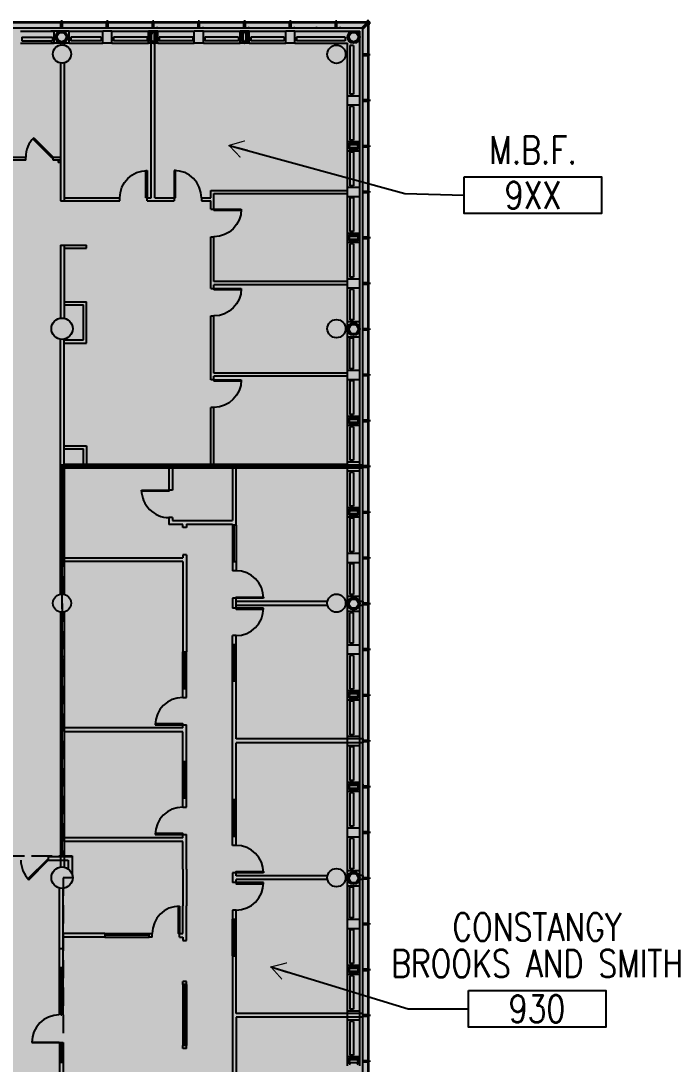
# Model space of a CAD drawing. Header units: inches. Extents: x 0 to 3025, y -21 to 2608.
# Drawn here: x 2162 to 3025, y 1240 to 2608 of the extents above; entities that cross this region are included whole.
import ezdxf
from ezdxf.enums import TextEntityAlignment as Align

# ---------------------------------------------------------------- set-up
doc = ezdxf.new("R2010")
doc.units = ezdxf.units.IN
doc.header["$LTSCALE"] = 96
doc.header["$MEASUREMENT"] = 0
doc.linetypes.add('HIDDEN', pattern=[0.375, 0.25, -0.125])
doc.layers.get('0').update_dxf_attribs({"linetype": 'CONTINUOUS'})
for name, color, linetype in [('1 BOMA GROSS', 3, 'HIDDEN'), ('3 SUITE TENANT area', 151, 'HIDDEN'), ('3 SUITE TENANT DARK', 4, 'HIDDEN'), ('3 SUITE TENANT DARK area', 150, 'HIDDEN'), ('4 COMMON', 2, 'HIDDEN'), ('4 COMMON area', 51, 'HIDDEN'), ('A-AREA-IDEN', 81, 'CONTINUOUS'), ('A-Area-Spce-Iden', 110, 'CONTINUOUS'), ('A-Area-Spce-Sqft', 81, 'CONTINUOUS'), ('A-door', 111, 'CONTINUOUS'), ('A-glaz', 111, 'CONTINUOUS'), ('A-GLAZ-SILL', 44, 'CONTINUOUS'), ('A-wall', 130, 'CONTINUOUS'), ('A-Win', 3, 'CONTINUOUS'), ('S-Cols', 122, 'CONTINUOUS')]:
    doc.layers.add(name, color=color, linetype=linetype)
doc.styles.add('ARCHITEC', font='ASG')
doc.styles.get("Standard").update_dxf_attribs({"font": 'romans.shx', "width": 0.8})
doc.dimstyles.new('Arch96', dxfattribs={"dimscale": 96, "dimtxt": 0.09375, "dimasz": 0.0625, "dimexe": 0.046875, "dimexo": 0.0625, "dimgap": 0.03125, "dimtad": 1, "dimtoh": 1, "dimdec": 4, "dimzin": 3, "dimdsep": 46, "dimlunit": 4, "dimtxsty": 'Standard', "dimblk": 'aro14', "dimblk1": 'ARCHTICK', "dimblk2": 'ARCHTICK', "dimsah": 1, "dimcen": 0.1875, "dimdle": 0.046875, "dimclrd": 256, "dimclre": 256, "dimclrt": 256, "dimaunit": 1, "dimadec": 3, "dimazin": 2, "dimtfac": 1, "dimtdec": 4, "dimtmove": 2, "dimatfit": 3, "dimldrblk": 'aro14', "dimfxl": 1, "dimfrac": 2, "dimlwd": -3, "dimlwe": -3, "dimarcsym": 0})

# ---------------------------------------------------------------- blocks, each defined once
blk = doc.blocks.new('08PDRR02')
at = {"linetype": 'ByBlock'}
for p, q in [((1, 0), (0, 0)), ((0, 0), (0, -1)), ((1, -1), (1, 0)), ((0, -1), (1, -1))]:
    blk.add_line(p, q, dxfattribs=at)
blk = doc.blocks.new('*U20')
blk.add_lwpolyline([(0, 2.5), (0, -2.5)])
at = {"linetype": 'Continuous'}
blk.add_arc((0, 2.75), 36, 0, 90, dxfattribs=at)
at = {"linetype": 'Continuous', "xscale": 36, "yscale": 0.0325, "rotation": 90}
blk.add_blockref('08PDRR02', (0, 2.75), dxfattribs=at)
blk = doc.blocks.new('ADO002')
for p, q in [((-0.5, 1), (-0.5, 0)), ((-0.451, 1), (-0.5, 1)), ((-0.451, 0), (-0.451, 1)), ((-0.5, 0), (-0.451, 0))]:
    blk.add_line(p, q)
blk.add_arc((-0.5, 0), 1, 0, 90)
at = {"style": 'ARCHITEC', "flags": 1}
blk.add_attdef('SILLHT', text='', height=0.1, dxfattribs=at).set_placement((0, 0), align=Align.MIDDLE)
blk = doc.blocks.new('ADO101')
for p, q in [((0.466, -0.034), (-0.241, 0.672)), ((-0.207, 0.707), (0.5, 0)), ((0.5, 0), (0.466, -0.034))]:
    blk.add_line(p, q)
blk.add_arc((0.5, 0), 1, 135, 180)
at = {"style": 'ARCHITEC', "flags": 1}
blk.add_attdef('SILLHT', text='', height=0.1, dxfattribs=at).set_placement((0, 0), align=Align.MIDDLE)
blk = doc.blocks.new('ADO102')
for p, q in [((0.451, 0.999), (0.451, 0)), ((0.5, 0), (0.5, 1)), ((0.5, 0), (0.451, 0))]:
    blk.add_line(p, q)
blk.add_arc((0.5, 0), 1, 90, 180)
at = {"style": 'ARCHITEC', "flags": 1}
blk.add_attdef('SILLHT', text='', height=0.1, dxfattribs=at).set_placement((0, 0), align=Align.MIDDLE)
blk = doc.blocks.new('ADO001')
for p, q in [((0.207, 0.707), (-0.5, 0)), ((-0.466, -0.034), (0.241, 0.672)), ((-0.5, 0), (-0.466, -0.034))]:
    blk.add_line(p, q)
blk.add_arc((-0.5, 0), 1, 0, 45)
at = {"style": 'ARCHITEC', "flags": 1}
blk.add_attdef('SILLHT', text='', height=0.1, dxfattribs=at).set_placement((0, 0), align=Align.MIDDLE)
blk = doc.blocks.new('FLOR-ROOM-TAG')
at = {"layer": 'A-Area-Spce-Iden'}
blk.add_lwpolyline([(-0.2344, -0.0918), (0.2344, -0.0918), (0.2344, -0.2168), (-0.2344, -0.2168)], close=True, dxfattribs=at)
at = {"width": 0.8}
for tag, p in [('AARMLBL1', (0, 0.125)), ('AARMLBL2', (0, 0))]:
    blk.add_attdef(tag, text='', height=0.0938, dxfattribs=at).set_placement(p, align=Align.MIDDLE_CENTER)
at = {"layer": 'A-Area-Spce-Iden', "width": 0.8}
blk.add_attdef('AARMNUM', text='', height=0.0938, dxfattribs=at).set_placement((0, -0.1543), align=Align.MIDDLE_CENTER)
at = {"layer": 'A-Area-Spce-Sqft', "width": 0.8}
blk.add_attdef('AARMAREA', text='', height=0.0938, dxfattribs=at).set_placement((0, -0.3086), align=Align.MIDDLE_CENTER)
blk = doc.blocks.new('_ArchTick')
at = {"linetype": 'ByBlock', "const_width": 0.15}
blk.add_lwpolyline([(-0.5, -0.5), (0.5, 0.5)], dxfattribs=at)
blk = doc.blocks.new('aro14')
blk.add_line((0, 0), (-1.021, 0))
at = {"const_width": 0.0625}
blk.add_lwpolyline([(-0.77, 0.468), (0, 0), (-0.77, -0.468)], dxfattribs=at)

msp = doc.modelspace()

# ---------------------------------------------------------------- hatches: boundary and pattern name
at = {"layer": '3 SUITE TENANT area', "transparency": 33554523}
h = msp.add_hatch(color=256, dxfattribs=at)
h.dxf.hatch_style = 1
h.paths.add_polyline_path([(2142.5, 2205.3), (2142.5, 1513.3), (2213.3, 1513.3), (2215.8, 1513.3), (2215.8, 2022.3), (2215.8, 2024.3), (2617, 2024.3), (2617, 2606.2), (776, 2606.2), (776, 2428.2), (843, 2428.3), (843, 2213.8), (917, 2213.8), (917, 2254.8), (983, 2254.8), (983, 2205.3)])
at = {"layer": '3 SUITE TENANT DARK area', "transparency": 33554495}
h = msp.add_hatch(color=256, dxfattribs=at)
h.dxf.hatch_style = 1
h.paths.add_polyline_path([(2216.6, 943.8), (2295.1, 943.6), (2441.4, 943.8), (2441, 824.5), (2590, 824.2), (2617, 824.5), (2617, 2024.5), (2215.8, 2024.3), (2215.8, 1513.3), (2228.7, 1513.3), (2228.7, 1484.8), (2217.1, 1484.8), (2216.6, 943.8), (2295.1, 943.6)])
at = {"layer": '4 COMMON area', "transparency": 33554495}
h = msp.add_hatch(color=256, dxfattribs=at)
h.dxf.hatch_style = 1
h.paths.add_polyline_path([(1453, 1364.2), (1488.3, 1364.2), (1488.3, 1375.8), (1569.5, 1375.8), (1569.5, 1561.1), (1453.1, 1561.1), (1453.1, 1364)])
h.paths.add_polyline_path([(2031.5, 1432.5), (2031.5, 1513.3), (2228.7, 1513.3), (2228.7, 1484.8), (2217.1, 1484.8), (2217.1, 1233.8), (2142.5, 1233.8), (2142.5, 1238.8), (1620.6, 1238.8), (1620.6, 1122.3), (1453, 1123.2), (1453, 1364.2), (1488.3, 1364.2), (1488.3, 1375.8), (1569.5, 1375.8), (1569.5, 1370.8), (1838.8, 1370.8), (1838.8, 1466.6), (1872, 1466.6), (1872, 1513.3), (2031.5, 1513.3), (2031.5, 1432.5), (1960, 1432.3), (1960, 1370.8), (2142.4, 1370.8), (2142.4, 1432.5)])
h.paths.add_polyline_path([(2201.5, 508.8), (2141.5, 508.8), (2141.5, 696), (2136.5, 696), (2136.5, 877.6), (2100.5, 877.6), (1815.5, 877.6), (1815.5, 1122), (2142.5, 1122), (2142.5, 1233.8), (2216.7, 1233.8), (2216.7, 767.4), (2201.5, 767.4), (2201.5, 616.3), (2201.5, 601)])

# ---------------------------------------------------------------- linework, layer by layer
at = {"layer": '1 BOMA GROSS'}
msp.add_lwpolyline([(377.5, 2606.2), (2617, 2606.2), (2617, -19.1), (1813, -19.1), (1813, -19.1), (1734.5, -19.1), (1554.5, -19.1), (1453, -19.1), (1453, 1442.3), (373, 1442.2), (373, 2551.1), (373, 2606.2), (2617, 2606.2)], close=True, dxfattribs=at)
at = {"layer": '3 SUITE TENANT area'}
msp.add_lwpolyline([(2142.5, 2205.3), (2142.5, 2205.3), (2142.5, 2205.3), (2142.5, 2205.3), (2142.5, 2205.3), (2142.5, 1513.3), (2142.5, 1513.3), (2142.5, 1513.3), (2142.5, 1513.3), (2213.3, 1513.3), (2215.8, 1513.3), (2215.8, 2022.3), (2215.8, 2024.3), (2617, 2024.3), (2617, 2606.2), (776, 2606.2), (776, 2428.2), (843, 2428.3), (843, 2213.8), (917, 2213.8), (917, 2254.8), (983, 2254.8), (983, 2205.3), (2142.5, 2205.3)], close=True, dxfattribs=at)
at = {"layer": '3 SUITE TENANT DARK'}
msp.add_lwpolyline([(2216.6, 943.8), (2295.1, 943.6), (2441.4, 943.8), (2441, 824.5), (2590, 824.2), (2617, 824.5), (2617, 2024.5), (2215.8, 2024.3), (2215.8, 1513.3), (2228.7, 1513.3), (2228.7, 1484.8), (2217.1, 1484.8), (2216.6, 943.8), (2295.1, 943.6)], close=True, dxfattribs=at)
at = {"layer": '4 COMMON'}
msp.add_lwpolyline([(1453, 1123.2), (1453, 1364.2), (1488.3, 1364.2), (1488.3, 1375.8), (1569.5, 1375.8), (1569.5, 1370.8), (1838.8, 1370.8), (1838.8, 1466.6), (1872, 1466.6), (1872, 1513.3), (2031.5, 1513.3), (2031.5, 1432.5), (1960, 1432.3), (1960, 1370.8), (2142.4, 1370.8), (2142.4, 1432.5), (2031.5, 1432.5), (2031.5, 1432.5), (2031.5, 1513.3), (2228.7, 1513.3), (2228.7, 1484.8), (2217.1, 1484.8), (2217.1, 1233.8)], dxfattribs=at)
at = {"layer": 'A-door'}
for points in [[(2319.8, 1993.2), (2355.7, 1993.2), (2355.7, 1991.7), (2319.8, 1991.7)], [(2479.8, 1851.3), (2443.8, 1851.3), (2443.8, 1852.8), (2479.8, 1852.8)], [(2479.8, 1838.3), (2443.8, 1838.3), (2443.8, 1836.8), (2479.8, 1836.8)], [(2337.8, 1685.1), (2373.8, 1685.1), (2373.8, 1686.6), (2337.8, 1686.6)], [(2337.8, 1541.3), (2373.8, 1541.3), (2373.8, 1542.8), (2337.8, 1542.8)], [(2479.8, 1491.2), (2443.8, 1491.2), (2443.8, 1492.7), (2479.8, 1492.7)], [(2479.8, 1478.3), (2443.8, 1478.3), (2443.8, 1476.8), (2479.8, 1476.8)], [(2369.8, 1447.5), (2369.8, 1411.5), (2368.3, 1411.5), (2368.3, 1447.5)]]:
    msp.add_lwpolyline(points, close=True, dxfattribs=at)
at = {"layer": 'A-door', "color": 1}
for centre, radius, start, end in [((2355.7, 1993), 35.9, 179.83, 269.9707), ((2443.8, 1851.3), 36, 0, 90), ((2443.8, 1838.3), 36, 270, 0), ((2373.8, 1685.1), 36, 90, 180), ((2373.8, 1541.3), 36, 90, 180), ((2443.8, 1491.2), 36, 0, 90), ((2443.8, 1478.3), 36, 270, 0), ((2369.8, 1411.5), 36, 90, 180)]:
    msp.add_arc(centre, radius, start, end, dxfattribs=at)
at = {"layer": 'A-glaz'}
for p, q in [((372, 2607.2), (2617, 2607.2)), ((373, 2606.2), (2618, 2606.2)), ((2216, 2608.2), (2214, 2608.2)), ((2214, 2607.2), (2214, 2608.2)), ((2214, 2599.2), (2214, 2606.2)), ((2214.8, 2606.2), (2214.8, 2607.2)), ((2215.2, 2606.2), (2215.2, 2607.2)), ((2216, 2607.2), (2216, 2608.2)), ((2216, 2599.2), (2216, 2606.2)), ((2274, 2607.2), (2274, 2608.2)), ((2276, 2608.2), (2274, 2608.2)), ((2274, 2599.2), (2274, 2606.2)), ((2274.8, 2606.2), (2274.8, 2607.2)), ((2275.2, 2606.2), (2275.2, 2607.2)), ((2276, 2607.2), (2276, 2608.2)), ((2276, 2599.2), (2276, 2606.2)), ((2336, 2608.2), (2334, 2608.2)), ((2334, 2607.2), (2334, 2608.2)), ((2334, 2599.2), (2334, 2606.2)), ((2334.8, 2606.2), (2334.8, 2607.2)), ((2335.2, 2606.2), (2335.2, 2607.2)), ((2336, 2607.2), (2336, 2608.2)), ((2336, 2599.2), (2336, 2606.2)), ((2396, 2608.2), (2394, 2608.2)), ((2394, 2607.2), (2394, 2608.2)), ((2394, 2599.2), (2394, 2606.2)), ((2394.8, 2606.2), (2394.8, 2607.2)), ((2395.2, 2606.2), (2395.2, 2607.2)), ((2396, 2607.2), (2396, 2608.2)), ((2396, 2599.2), (2396, 2606.2)), ((2456, 2608.2), (2454, 2608.2)), ((2454, 2607.2), (2454, 2608.2)), ((2454, 2599.2), (2454, 2606.2)), ((2454.8, 2606.2), (2454.8, 2607.2)), ((2455.2, 2606.2), (2455.2, 2607.2)), ((2456, 2607.2), (2456, 2608.2)), ((2456, 2599.2), (2456, 2606.2)), ((2516, 2608.2), (2514, 2608.2)), ((2514, 2607.2), (2514, 2608.2)), ((2514, 2599.2), (2514, 2606.2)), ((2514.8, 2606.2), (2514.8, 2607.2)), ((2515.2, 2606.2), (2515.2, 2607.2)), ((2516, 2607.2), (2516, 2608.2)), ((2516, 2599.2), (2516, 2606.2)), ((2576, 2608.2), (2574, 2608.2)), ((2574, 2607.2), (2574, 2608.2)), ((2574, 2599.2), (2574, 2606.2)), ((2574.8, 2606.2), (2574.8, 2607.2)), ((2575.2, 2606.2), (2575.2, 2607.2)), ((2576, 2607.2), (2576, 2608.2)), ((2576, 2599.2), (2576, 2606.2)), ((2615.6, 2606.2), (2608.6, 2599.2)), ((2617, 2604.8), (2610, 2597.8)), ((2615.6, 2607.2), (2615.6, 2608.5)), ((2618, 2608.5), (2615.6, 2608.5)), ((2615.6, 2607.2), (2619.2, 2607.2)), ((2617, 45.8), (2617, 2606.2)), ((2618, 2604.8), (2618, 2608.5)), ((2618, 45.8), (2618, 2606.2)), ((2618, 2604.8), (2619.2, 2604.8)), ((2619.2, 2604.8), (2619.2, 2607.2)), ((380, 2599.2), (2610, 2599.2)), ((2215.4, 2599.2), (2214, 2599.2)), ((2275.4, 2599.2), (2274, 2599.2)), ((2341, 2599.2), (2339.6, 2599.2)), ((2401, 2599.2), (2399.6, 2599.2)), ((2461, 2599.2), (2459.6, 2599.2)), ((2521, 2599.2), (2519.6, 2599.2)), ((2550, 2599.2), (2548.6, 2599.2)), ((2581, 2599.2), (2579.6, 2599.2)), ((2610, 45.8), (2610, 2599.2)), ((2610, 2565.2), (2617, 2565.2)), ((2610, 2563.2), (2617, 2563.2)), ((2617, 2564.5), (2618, 2564.5)), ((2617, 2564), (2618, 2564)), ((2618, 2565.2), (2619, 2565.2)), ((2618, 2563.2), (2619, 2563.2)), ((2619, 2563.2), (2619, 2565.2)), ((2610, 2505.2), (2617, 2505.2)), ((2610, 2504.7), (2610, 2503.2)), ((2617, 2504.5), (2618, 2504.5)), ((2617, 2504), (2618, 2504)), ((2618, 2505.2), (2619, 2505.2)), ((2619, 2505.2), (2619, 2503.2)), ((2610, 2503.2), (2617, 2503.2)), ((2618, 2503.2), (2619, 2503.2)), ((2610, 2445.2), (2617, 2445.2)), ((2610, 2444.7), (2610, 2443.2)), ((2610, 2443.2), (2617, 2443.2)), ((2617, 2444.5), (2618, 2444.5)), ((2617, 2444), (2618, 2444)), ((2618, 2445.2), (2619, 2445.2)), ((2618, 2443.2), (2619, 2443.2)), ((2619, 2445.2), (2619, 2443.2)), ((2610, 2385.2), (2617, 2385.2)), ((2610, 2384.7), (2610, 2383.2)), ((2610, 2383.2), (2617, 2383.2)), ((2617, 2384.5), (2618, 2384.5)), ((2617, 2384), (2618, 2384)), ((2618, 2385.2), (2619, 2385.2)), ((2618, 2383.2), (2619, 2383.2)), ((2619, 2385.2), (2619, 2383.2)), ((2610, 2325.2), (2617, 2325.2)), ((2610, 2324.7), (2610, 2323.2)), ((2610, 2323.2), (2617, 2323.2)), ((2617, 2324.5), (2618, 2324.5)), ((2617, 2324), (2618, 2324)), ((2618, 2325.2), (2619, 2325.2)), ((2618, 2323.2), (2619, 2323.2)), ((2619, 2325.2), (2619, 2323.2)), ((2610, 2265.2), (2617, 2265.2)), ((2610, 2264.7), (2610, 2263.2)), ((2610, 2263.2), (2617, 2263.2)), ((2617, 2264.5), (2618, 2264.5)), ((2617, 2264), (2618, 2264)), ((2618, 2265.2), (2619, 2265.2)), ((2618, 2263.2), (2619, 2263.2)), ((2619, 2265.2), (2619, 2263.2)), ((2610, 2205.2), (2617, 2205.2)), ((2610, 2204.7), (2610, 2203.2)), ((2610, 2203.2), (2617, 2203.2)), ((2617, 2204.5), (2618, 2204.5)), ((2617, 2204), (2618, 2204)), ((2618, 2205.2), (2619, 2205.2)), ((2618, 2203.2), (2619, 2203.2)), ((2619, 2205.2), (2619, 2203.2)), ((2610, 2145.2), (2617, 2145.2)), ((2610, 2144.7), (2610, 2143.2)), ((2610, 2143.2), (2617, 2143.2)), ((2617, 2144.5), (2618, 2144.5)), ((2617, 2144), (2618, 2144)), ((2618, 2145.2), (2619, 2145.2)), ((2618, 2143.2), (2619, 2143.2)), ((2619, 2145.2), (2619, 2143.2)), ((2610, 2085.2), (2617, 2085.2)), ((2610, 2084.7), (2610, 2083.2)), ((2610, 2083.2), (2617, 2083.2)), ((2617, 2084.5), (2618, 2084.5)), ((2617, 2084), (2618, 2084)), ((2618, 2085.2), (2619, 2085.2)), ((2618, 2083.2), (2619, 2083.2)), ((2619, 2085.2), (2619, 2083.2)), ((2610, 2025.2), (2617, 2025.2)), ((2618, 2025.2), (2619, 2025.2)), ((2619, 2025.2), (2619, 2023.2)), ((2610, 2024.7), (2610, 2023.2)), ((2610, 2023.2), (2617, 2023.2)), ((2617, 2024.5), (2618, 2024.5)), ((2617, 2024), (2618, 2024)), ((2618, 2023.2), (2619, 2023.2)), ((2610, 1965.2), (2617, 1965.2)), ((2610, 1964.7), (2610, 1963.2)), ((2610, 1963.2), (2617, 1963.2)), ((2617, 1964.5), (2618, 1964.5)), ((2617, 1964), (2618, 1964)), ((2618, 1965.2), (2619, 1965.2)), ((2618, 1963.2), (2619, 1963.2)), ((2619, 1965.2), (2619, 1963.2)), ((2610, 1905.2), (2617, 1905.2)), ((2610, 1904.7), (2610, 1903.2)), ((2610, 1903.2), (2617, 1903.2)), ((2617, 1904.5), (2618, 1904.5)), ((2617, 1904), (2618, 1904)), ((2618, 1905.2), (2619, 1905.2)), ((2618, 1903.2), (2619, 1903.2)), ((2619, 1905.2), (2619, 1903.2)), ((2610, 1845.2), (2617, 1845.2)), ((2610, 1844.7), (2610, 1843.2)), ((2610, 1843.2), (2617, 1843.2)), ((2617, 1844.5), (2618, 1844.5)), ((2617, 1844), (2618, 1844)), ((2618, 1845.2), (2619, 1845.2)), ((2618, 1843.2), (2619, 1843.2)), ((2619, 1845.2), (2619, 1843.2)), ((2610, 1785.2), (2617, 1785.2)), ((2610, 1784.7), (2610, 1783.2)), ((2610, 1783.2), (2617, 1783.2)), ((2617, 1784.5), (2618, 1784.5)), ((2617, 1784), (2618, 1784)), ((2618, 1785.2), (2619, 1785.2)), ((2618, 1783.2), (2619, 1783.2)), ((2619, 1785.2), (2619, 1783.2)), ((2610, 1725.2), (2617, 1725.2)), ((2610, 1724.7), (2610, 1723.2)), ((2617, 1724.5), (2618, 1724.5)), ((2617, 1724), (2618, 1724)), ((2618, 1725.2), (2619, 1725.2)), ((2619, 1725.2), (2619, 1723.2)), ((2610, 1723.2), (2617, 1723.2)), ((2618, 1723.2), (2619, 1723.2)), ((2610, 1665.2), (2617, 1665.2)), ((2610, 1664.7), (2610, 1663.2)), ((2610, 1663.2), (2617, 1663.2)), ((2617, 1664.5), (2618, 1664.5)), ((2617, 1664), (2618, 1664)), ((2618, 1665.2), (2619, 1665.2)), ((2618, 1663.2), (2619, 1663.2)), ((2619, 1665.2), (2619, 1663.2)), ((2610, 1605.2), (2617, 1605.2)), ((2610, 1604.7), (2610, 1603.2)), ((2610, 1603.2), (2617, 1603.2)), ((2617, 1604.5), (2618, 1604.5)), ((2617, 1604), (2618, 1604)), ((2618, 1605.2), (2619, 1605.2)), ((2618, 1603.2), (2619, 1603.2)), ((2619, 1605.2), (2619, 1603.2)), ((2610, 1545.2), (2617, 1545.2)), ((2610, 1544.7), (2610, 1543.2)), ((2610, 1543.2), (2617, 1543.2)), ((2617, 1544.5), (2618, 1544.5)), ((2617, 1544), (2618, 1544)), ((2618, 1545.2), (2619, 1545.2)), ((2618, 1543.2), (2619, 1543.2)), ((2619, 1545.2), (2619, 1543.2)), ((2610, 1485.2), (2617, 1485.2)), ((2610, 1484.7), (2610, 1483.2)), ((2610, 1483.2), (2617, 1483.2)), ((2617, 1484.5), (2618, 1484.5)), ((2617, 1484), (2618, 1484)), ((2618, 1485.2), (2619, 1485.2)), ((2618, 1483.2), (2619, 1483.2)), ((2619, 1485.2), (2619, 1483.2)), ((2610, 1425.2), (2617, 1425.2)), ((2610, 1424.7), (2610, 1423.2)), ((2610, 1423.2), (2617, 1423.2)), ((2617, 1424.5), (2618, 1424.5)), ((2617, 1424), (2618, 1424)), ((2618, 1425.2), (2619, 1425.2)), ((2618, 1423.2), (2619, 1423.2)), ((2619, 1425.2), (2619, 1423.2)), ((2610, 1365.2), (2617, 1365.2)), ((2610, 1364.7), (2610, 1363.2)), ((2610, 1363.2), (2617, 1363.2)), ((2617, 1364.5), (2618, 1364.5)), ((2617, 1364), (2618, 1364)), ((2618, 1365.2), (2619, 1365.2)), ((2618, 1363.2), (2619, 1363.2)), ((2619, 1365.2), (2619, 1363.2)), ((2212.1, 1304.8), (2212.1, 1340.8)), ((2214.6, 1340.8), (2214.6, 1304.8)), ((2217.1, 1304.8), (2217.1, 1340.8)), ((2610, 1305.2), (2617, 1305.2)), ((2610, 1304.7), (2610, 1303.2)), ((2610, 1303.2), (2617, 1303.2)), ((2617, 1304.5), (2618, 1304.5)), ((2617, 1304), (2618, 1304)), ((2618, 1305.2), (2619, 1305.2)), ((2618, 1303.2), (2619, 1303.2)), ((2619, 1305.2), (2619, 1303.2)), ((2610, 1245.2), (2617, 1245.2)), ((2618, 1245.2), (2619, 1245.2)), ((2619, 1245.2), (2619, 1243.2)), ((2610, 1244.7), (2610, 1243.2)), ((2610, 1243.2), (2617, 1243.2)), ((2617, 1244.5), (2618, 1244.5)), ((2617, 1244), (2618, 1244)), ((2618, 1243.2), (2619, 1243.2))]:
    msp.add_line(p, q, dxfattribs=at)
at = {"layer": 'A-GLAZ-SILL'}
for p, q in [((2161, 2595.2), (2205, 2595.2)), ((2163, 2587.2), (2203, 2587.2)), ((2163, 2587.2), (2163, 2582.2)), ((2203, 2587.2), (2203, 2582.2)), ((2205, 2579.2), (2205, 2595.2)), ((2225, 2579.2), (2225, 2595.2)), ((2225, 2595.2), (2269, 2595.2)), ((2267, 2587.2), (2227, 2587.2)), ((2227, 2587.2), (2227, 2582.2)), ((2267, 2587.2), (2267, 2582.2)), ((2269, 2579.2), (2269, 2595.2)), ((2281, 2579.2), (2281, 2595.2)), ((2281, 2595.2), (2329, 2595.2)), ((2283, 2587.2), (2283, 2582.2)), ((2327, 2587.2), (2283, 2587.2)), ((2327, 2587.2), (2327, 2582.2)), ((2329, 2579.2), (2329, 2595.2)), ((2341, 2579.2), (2341, 2595.2)), ((2341, 2595.2), (2389, 2595.2)), ((2343, 2587.2), (2343, 2582.2)), ((2387, 2587.2), (2343, 2587.2)), ((2387, 2587.2), (2387, 2582.2)), ((2389, 2579.2), (2389, 2595.2)), ((2401, 2579.2), (2401, 2595.2)), ((2401, 2595.2), (2449, 2595.2)), ((2447, 2587.2), (2403, 2587.2)), ((2403, 2587.2), (2403, 2582.2)), ((2447, 2587.2), (2447, 2582.2)), ((2449, 2579.2), (2449, 2595.2)), ((2461, 2579.2), (2461, 2595.2)), ((2461, 2595.2), (2509, 2595.2)), ((2507, 2587.2), (2463, 2587.2)), ((2463, 2587.2), (2463, 2582.2)), ((2507, 2587.2), (2507, 2582.2)), ((2509, 2579.2), (2509, 2595.2)), ((2521, 2579.2), (2521, 2595.2)), ((2521, 2595.2), (2606, 2595.2)), ((2587, 2587.2), (2523, 2587.2)), ((2523, 2587.2), (2523, 2582.2)), ((2587, 2587.2), (2587, 2582.2)), ((2606, 2510.2), (2606, 2595.2)), ((2161, 2579.2), (2205, 2579.2)), ((2163, 2582.2), (2203, 2582.2)), ((2225, 2579.2), (2269, 2579.2)), ((2267, 2582.2), (2227, 2582.2)), ((2281, 2579.2), (2329, 2579.2)), ((2327, 2582.2), (2283, 2582.2)), ((2341, 2579.2), (2389, 2579.2)), ((2387, 2582.2), (2343, 2582.2)), ((2401, 2579.2), (2449, 2579.2)), ((2447, 2582.2), (2403, 2582.2)), ((2461, 2579.2), (2509, 2579.2)), ((2507, 2582.2), (2463, 2582.2)), ((2521, 2579.2), (2590, 2579.2)), ((2587, 2582.2), (2523, 2582.2)), ((2590, 2510.2), (2590, 2579.2)), ((2593, 2576.2), (2593, 2512.2)), ((2598, 2576.2), (2593, 2576.2)), ((2598, 2576.2), (2598, 2512.2)), ((2590, 2510.2), (2606, 2510.2)), ((2598, 2512.2), (2593, 2512.2)), ((2590, 2498.2), (2606, 2498.2)), ((2590, 2450.2), (2590, 2498.2)), ((2598, 2496.2), (2593, 2496.2)), ((2593, 2496.2), (2593, 2452.2)), ((2598, 2496.2), (2598, 2452.2)), ((2606, 2450.2), (2606, 2498.2)), ((2590, 2450.2), (2606, 2450.2)), ((2598, 2452.2), (2593, 2452.2)), ((2590, 2438.2), (2606, 2438.2)), ((2590, 2390.2), (2590, 2438.2)), ((2598, 2436.2), (2593, 2436.2)), ((2593, 2436.2), (2593, 2392.2)), ((2598, 2436.2), (2598, 2392.2)), ((2606, 2390.2), (2606, 2438.2)), ((2590, 2390.2), (2606, 2390.2)), ((2598, 2392.2), (2593, 2392.2)), ((2590, 2378.2), (2606, 2378.2)), ((2590, 2330.2), (2590, 2378.2)), ((2593, 2376.2), (2593, 2332.2)), ((2598, 2376.2), (2593, 2376.2)), ((2598, 2376.2), (2598, 2332.2)), ((2606, 2330.2), (2606, 2378.2)), ((2590, 2330.2), (2606, 2330.2)), ((2598, 2332.2), (2593, 2332.2)), ((2590, 2318.2), (2606, 2318.2)), ((2590, 2270.2), (2590, 2318.2)), ((2593, 2316.2), (2593, 2272.2)), ((2598, 2316.2), (2593, 2316.2)), ((2598, 2316.2), (2598, 2272.2)), ((2606, 2270.2), (2606, 2318.2)), ((2598, 2272.2), (2593, 2272.2)), ((2590, 2270.2), (2606, 2270.2)), ((2590, 2258.2), (2606, 2258.2)), ((2590, 2214.2), (2590, 2258.2)), ((2606, 2214.2), (2606, 2258.2)), ((2593, 2256.2), (2593, 2216.2)), ((2598, 2256.2), (2593, 2256.2)), ((2598, 2256.2), (2598, 2216.2)), ((2590, 2214.2), (2606, 2214.2)), ((2598, 2216.2), (2593, 2216.2)), ((2590, 2194.2), (2606, 2194.2)), ((2590, 2150.2), (2590, 2194.2)), ((2593, 2152.2), (2593, 2192.2)), ((2598, 2192.2), (2593, 2192.2)), ((2598, 2152.2), (2598, 2192.2)), ((2606, 2150.2), (2606, 2194.2)), ((2590, 2150.2), (2606, 2150.2)), ((2598, 2152.2), (2593, 2152.2)), ((2590, 2138.2), (2606, 2138.2)), ((2590, 2090.2), (2590, 2138.2)), ((2593, 2136.2), (2593, 2092.2)), ((2598, 2136.2), (2593, 2136.2)), ((2598, 2136.2), (2598, 2092.2)), ((2606, 2090.2), (2606, 2138.2)), ((2590, 2090.2), (2606, 2090.2)), ((2598, 2092.2), (2593, 2092.2)), ((2590, 2078.2), (2606, 2078.2)), ((2590, 2030.2), (2590, 2078.2)), ((2593, 2076.2), (2593, 2032.2)), ((2598, 2076.2), (2593, 2076.2)), ((2598, 2076.2), (2598, 2032.2)), ((2606, 2030.2), (2606, 2078.2)), ((2590, 2030.2), (2606, 2030.2)), ((2598, 2032.2), (2593, 2032.2)), ((2590, 2018.2), (2606, 2018.2)), ((2590, 1970.2), (2590, 2018.2)), ((2593, 2016.2), (2593, 1972.2)), ((2598, 2016.2), (2593, 2016.2)), ((2598, 2016.2), (2598, 1972.2)), ((2606, 1970.2), (2606, 2018.2)), ((2598, 1972.2), (2593, 1972.2)), ((2590, 1970.2), (2606, 1970.2)), ((2590, 1958.2), (2606, 1958.2)), ((2590, 1910.2), (2590, 1958.2)), ((2606, 1910.2), (2606, 1958.2)), ((2593, 1956.2), (2593, 1912.2)), ((2598, 1956.2), (2593, 1956.2)), ((2598, 1956.2), (2598, 1912.2)), ((2590, 1910.2), (2606, 1910.2)), ((2598, 1912.2), (2593, 1912.2)), ((2590, 1898.2), (2606, 1898.2)), ((2590, 1854.2), (2590, 1898.2)), ((2593, 1896.2), (2593, 1856.2)), ((2598, 1896.2), (2593, 1896.2)), ((2598, 1896.2), (2598, 1856.2)), ((2606, 1854.2), (2606, 1898.2)), ((2590, 1854.2), (2606, 1854.2)), ((2598, 1856.2), (2593, 1856.2)), ((2590, 1834.2), (2606, 1834.2)), ((2590, 1790.2), (2590, 1834.2)), ((2606, 1790.2), (2606, 1834.2)), ((2598, 1832.2), (2593, 1832.2)), ((2593, 1792.2), (2593, 1832.2)), ((2598, 1792.2), (2598, 1832.2)), ((2590, 1790.2), (2606, 1790.2)), ((2598, 1792.2), (2593, 1792.2)), ((2590, 1778.2), (2606, 1778.2)), ((2590, 1730.2), (2590, 1778.2)), ((2598, 1776.2), (2593, 1776.2)), ((2593, 1776.2), (2593, 1732.2)), ((2598, 1776.2), (2598, 1732.2)), ((2606, 1730.2), (2606, 1778.2)), ((2590, 1730.2), (2606, 1730.2)), ((2598, 1732.2), (2593, 1732.2)), ((2590, 1718.2), (2606, 1718.2)), ((2590, 1670.2), (2590, 1718.2)), ((2598, 1716.2), (2593, 1716.2)), ((2593, 1716.2), (2593, 1672.2)), ((2598, 1716.2), (2598, 1672.2)), ((2606, 1670.2), (2606, 1718.2)), ((2590, 1670.2), (2606, 1670.2)), ((2598, 1672.2), (2593, 1672.2)), ((2590, 1658.2), (2606, 1658.2)), ((2590, 1610.2), (2590, 1658.2)), ((2593, 1656.2), (2593, 1612.2)), ((2598, 1656.2), (2593, 1656.2)), ((2598, 1656.2), (2598, 1612.2)), ((2606, 1610.2), (2606, 1658.2)), ((2590, 1610.2), (2606, 1610.2)), ((2598, 1612.2), (2593, 1612.2)), ((2590, 1598.2), (2606, 1598.2)), ((2590, 1550.2), (2590, 1598.2)), ((2598, 1596.2), (2593, 1596.2)), ((2593, 1596.2), (2593, 1552.2)), ((2598, 1596.2), (2598, 1552.2)), ((2606, 1550.2), (2606, 1598.2)), ((2590, 1550.2), (2606, 1550.2)), ((2598, 1552.2), (2593, 1552.2)), ((2590, 1538.2), (2606, 1538.2)), ((2590, 1494.2), (2590, 1538.2)), ((2593, 1536.2), (2593, 1496.2)), ((2598, 1536.2), (2593, 1536.2)), ((2598, 1536.2), (2598, 1496.2)), ((2606, 1494.2), (2606, 1538.2)), ((2590, 1494.2), (2606, 1494.2)), ((2598, 1496.2), (2593, 1496.2)), ((2590, 1474.2), (2606, 1474.2)), ((2590, 1430.2), (2590, 1474.2)), ((2593, 1432.2), (2593, 1472.2)), ((2598, 1472.2), (2593, 1472.2)), ((2598, 1432.2), (2598, 1472.2)), ((2606, 1430.2), (2606, 1474.2)), ((2590, 1430.2), (2606, 1430.2)), ((2598, 1432.2), (2593, 1432.2)), ((2590, 1418.2), (2606, 1418.2)), ((2590, 1370.2), (2590, 1418.2)), ((2593, 1416.2), (2593, 1372.2)), ((2598, 1416.2), (2593, 1416.2)), ((2598, 1416.2), (2598, 1372.2)), ((2606, 1370.2), (2606, 1418.2)), ((2590, 1370.2), (2606, 1370.2)), ((2598, 1372.2), (2593, 1372.2)), ((2590, 1358.2), (2606, 1358.2)), ((2590, 1310.2), (2590, 1358.2)), ((2593, 1356.2), (2593, 1312.2)), ((2598, 1356.2), (2593, 1356.2)), ((2598, 1356.2), (2598, 1312.2)), ((2606, 1310.2), (2606, 1358.2)), ((2590, 1310.2), (2606, 1310.2)), ((2598, 1312.2), (2593, 1312.2)), ((2590, 1298.2), (2606, 1298.2)), ((2590, 1250.2), (2590, 1298.2)), ((2593, 1296.2), (2593, 1252.2)), ((2598, 1296.2), (2593, 1296.2)), ((2598, 1296.2), (2598, 1252.2)), ((2606, 1250.2), (2606, 1298.2)), ((2590, 1250.2), (2606, 1250.2)), ((2598, 1252.2), (2593, 1252.2))]:
    msp.add_line(p, q, dxfattribs=at)
at = {"layer": 'A-wall'}
for p, q in [((2213, 2595.2), (2201, 2595.2)), ((2225, 2595.2), (2213, 2595.2)), ((2281, 2595.2), (2269, 2595.2)), ((2341, 2595.2), (2329, 2595.2)), ((2401, 2595.2), (2389, 2595.2)), ((2461, 2595.2), (2449, 2595.2)), ((2521, 2595.2), (2509, 2595.2)), ((2213, 2579.2), (2201, 2579.2)), ((2225, 2579.2), (2213, 2579.2)), ((2213.3, 2580.1), (2213.3, 2576.6)), ((2218.3, 2580.3), (2218.3, 2576.5)), ((2281, 2579.2), (2269, 2579.2)), ((2341, 2579.2), (2329, 2579.2)), ((2332.3, 2376.3), (2332.3, 2579.2)), ((2337.2, 2376.3), (2337.2, 2579.2)), ((2401, 2579.2), (2389, 2579.2)), ((2461, 2579.2), (2449, 2579.2)), ((2521, 2579.2), (2509, 2579.2)), ((2213.3, 2553), (2213.3, 2372.3)), ((2218.3, 2553.1), (2218.3, 2372.3)), ((2590, 2498.2), (2590, 2510.2)), ((2606, 2498.2), (2606, 2510.2)), ((2590, 2438.2), (2590, 2450.2)), ((2606, 2438.2), (2606, 2450.2)), ((2167.9, 2425.8), (2088.5, 2425.8)), ((2097, 2429.8), (2167.9, 2429.8)), ((2167.9, 2425.8), (2167.9, 2429.8)), ((2203.9, 2429.8), (2213.3, 2429.8)), ((2203.9, 2425.8), (2203.9, 2429.8)), ((2213.3, 2425.8), (2203.9, 2425.8)), ((2210.3, 2425.8), (2210.3, 2422.8)), ((2213.3, 2422.8), (2210.3, 2422.8)), ((2410.7, 2386.2), (2590, 2386.2)), ((2410.7, 2376.3), (2410.7, 2386.2)), ((2414.7, 2382.2), (2590, 2382.2)), ((2414.7, 2361.4), (2414.7, 2382.2)), ((2590, 2378.2), (2590, 2390.2)), ((2606, 2378.2), (2606, 2390.2)), ((2213.3, 2372.3), (2291.3, 2372.3)), ((2218.3, 2376.3), (2291.3, 2376.3)), ((2291.3, 2372.3), (2291.3, 2376.3)), ((2327.3, 2372.3), (2327.3, 2376.3)), ((2327.3, 2376.3), (2332.3, 2376.3)), ((2327.3, 2372.3), (2362.4, 2372.3)), ((2337.2, 2376.3), (2362.4, 2376.3)), ((2362.4, 2376.3), (2362.4, 2372.3)), ((2398.4, 2376.3), (2398.4, 2372.3)), ((2398.4, 2376.3), (2410.7, 2376.3)), ((2398.4, 2372.3), (2410.7, 2372.3)), ((2410.7, 2361.4), (2410.7, 2372.3)), ((2410.7, 2361.4), (2414.7, 2361.4)), ((2590, 2318.2), (2590, 2330.2)), ((2606, 2318.2), (2606, 2330.2)), ((2213.3, 2314.5), (2213.3, 2218.6)), ((2213.3, 2314.5), (2247.5, 2314.5)), ((2218.3, 2314.5), (2218.3, 2218.5)), ((2247.5, 2310.6), (2247.5, 2314.5)), ((2410.7, 2257.5), (2410.7, 2325.4)), ((2410.7, 2325.4), (2414.7, 2325.4)), ((2414.7, 2266.5), (2414.7, 2325.4)), ((2218.3, 2310.6), (2247.5, 2310.6)), ((2590, 2266.5), (2414.7, 2266.5)), ((2590, 2262.5), (2414.7, 2262.5)), ((2414.7, 2257.5), (2414.7, 2262.5)), ((2590, 2258.2), (2590, 2270.2)), ((2606, 2258.2), (2606, 2270.2)), ((2410.7, 2257.5), (2414.7, 2257.5)), ((2218.3, 2240.1), (2247.5, 2240.1)), ((2218.3, 2236.1), (2243.5, 2236.1)), ((2243.5, 2190), (2243.5, 2236.1)), ((2247.5, 2186), (2247.5, 2240.1)), ((2410.7, 2137.6), (2410.7, 2221.5)), ((2410.7, 2221.5), (2414.7, 2221.5)), ((2414.7, 2146.5), (2414.7, 2221.5)), ((2591, 2207.5), (2587.2, 2207.5)), ((2590, 2202.2), (2590, 2214.2)), ((2590, 2194.2), (2590, 2206.2)), ((2606, 2202.2), (2606, 2214.2)), ((2606, 2194.2), (2606, 2206.2)), ((2213.3, 1901.1), (2213.3, 2191)), ((2218.3, 1901.1), (2218.3, 2191)), ((2218.3, 2190), (2243.5, 2190)), ((2590.8, 2202.5), (2587.3, 2202.5)), ((2218.3, 2186), (2247.5, 2186)), ((2590, 2138.2), (2590, 2150.2)), ((2606, 2138.2), (2606, 2150.2)), ((2414.7, 2137.6), (2410.7, 2137.6)), ((2590, 2146.5), (2414.7, 2146.5)), ((2590, 2142.5), (2414.7, 2142.5)), ((2414.7, 2137.6), (2414.7, 2142.5)), ((2410.7, 2026.2), (2410.7, 2101.6)), ((2414.7, 2101.6), (2410.7, 2101.6)), ((2414.7, 2026.2), (2414.7, 2101.6)), ((2590, 2078.2), (2590, 2090.2)), ((2606, 2078.2), (2606, 2090.2)), ((2218.3, 2047.2), (2243.7, 2047.2)), ((2218.5, 2051.2), (2247.7, 2051.2)), ((2243.7, 2026.2), (2243.7, 2047.2)), ((2247.7, 2051.2), (2247.7, 2026.2)), ((2213.3, 2026.2), (2610, 2026.2)), ((2213.3, 1856.6), (2213.3, 2026.2)), ((2217.1, 2027.3), (2588.8, 2027.3)), ((2218.3, 2026.2), (2243.7, 2026.2)), ((2247.7, 2026.2), (2410.7, 2026.2)), ((2414.7, 2026.2), (2590, 2026.2)), ((2590, 2018.2), (2590, 2030.2)), ((2606, 2018.2), (2606, 2030.2)), ((2610, 2026.2), (2610, 2022.2)), ((2610, 2026.2), (2610, 2022.2)), ((2217.1, 2022.3), (2389.8, 2022.3)), ((2218.3, 2022.2), (2590, 2022.2)), ((2218.3, 2022.2), (2610, 2022.2)), ((2218.3, 2022.2), (2218.3, 1856.5)), ((2355.7, 2022.3), (2355.7, 1993.2)), ((2360.5, 2022.3), (2360.5, 1993.2)), ((2394.8, 2022.3), (2588.8, 2022.3)), ((2438.9, 2022.2), (2438.9, 1953.1)), ((2443.8, 1947.2), (2443.8, 2022.2)), ((2360.5, 1993.2), (2355.7, 1993.2)), ((2355.7, 1957.2), (2355.7, 1948.2)), ((2360.5, 1957.2), (2355.7, 1957.2)), ((2360.5, 1957.2), (2360.5, 1953.1)), ((2590, 1958.2), (2590, 1970.2)), ((2606, 1958.2), (2606, 1970.2)), ((2373.8, 1948.2), (2355.7, 1948.2)), ((2360.5, 1953.1), (2438.9, 1953.1)), ((2373.8, 1944.2), (2373.8, 1948.2)), ((2378.7, 1944.2), (2373.8, 1944.2)), ((2378.7, 1948.3), (2378.7, 1944.2)), ((2378.7, 1948.3), (2438.9, 1948.3)), ((2438.9, 1948.3), (2438.9, 1947.2)), ((2443.8, 1947.2), (2438.9, 1947.2)), ((2218.3, 1904.3), (2373.8, 1904.3)), ((2373.8, 1908.2), (2373.8, 1904.3)), ((2378.7, 1908.2), (2373.8, 1908.2)), ((2378.7, 1908.2), (2378.7, 1899.4)), ((2378.7, 1908.2), (2378.7, 1781.1)), ((2590, 1898.2), (2590, 1910.2)), ((2606, 1898.2), (2606, 1910.2)), ((2218.3, 1901.1), (2213.3, 1901.1)), ((2213.3, 1865.1), (2213.3, 1901.1)), ((2218.3, 1901.1), (2218.3, 1865.1)), ((2373.8, 1899.4), (2218.3, 1899.4)), ((2373.8, 1899.4), (2373.8, 1781.1)), ((2438.9, 1899.2), (2438.9, 1887.3)), ((2443.8, 1899.2), (2438.9, 1899.2)), ((2443.8, 1899.2), (2443.8, 1887.3)), ((2443.8, 1887.3), (2438.9, 1887.3)), ((2218.3, 1865.1), (2213.3, 1865.1)), ((2213.3, 1865.1), (2213.3, 1856.6)), ((2218.3, 1865.1), (2218.3, 1856.5)), ((2443.8, 1851.3), (2438.9, 1851.3)), ((2438.9, 1851.3), (2438.9, 1838.3)), ((2443.8, 1838.3), (2443.8, 1851.3)), ((2443.8, 1847.3), (2563.8, 1847.3)), ((2587.3, 1847.3), (2590.6, 1847.3)), ((2590, 1842.2), (2590, 1854.2)), ((2605.4, 1847.3), (2610, 1847.3)), ((2606, 1842.2), (2606, 1854.2)), ((2610, 1847.3), (2610, 1842.3)), ((2610, 1847.3), (2610, 1842.3)), ((2443.8, 1838.3), (2438.9, 1838.3)), ((2443.8, 1842.3), (2563.8, 1842.3)), ((2587.3, 1842.3), (2590.3, 1842.3)), ((2590, 1834.2), (2590, 1846.2)), ((2605.7, 1842.3), (2610, 1842.3)), ((2606, 1834.2), (2606, 1846.2)), ((2213.3, 1833), (2213.3, 1690.3)), ((2213.3, 1833), (2213.3, 1498.6)), ((2218.3, 1833.1), (2218.3, 1690.3)), ((2218.3, 1833.1), (2218.3, 1498.5)), ((2443.8, 1802.3), (2438.9, 1802.3)), ((2438.9, 1790.3), (2438.9, 1802.3)), ((2443.8, 1790.3), (2443.8, 1802.3)), ((2373.8, 1781.1), (2378.7, 1781.1)), ((2443.8, 1790.3), (2438.9, 1790.3)), ((2590, 1778.2), (2590, 1790.2)), ((2606, 1778.2), (2606, 1790.2)), ((2213.3, 1774.8), (2218.3, 1774.8)), ((2443.8, 1742.3), (2438.9, 1742.3)), ((2438.9, 1587.2), (2438.9, 1742.3)), ((2443.8, 1666.7), (2443.8, 1742.3)), ((2373.8, 1721.1), (2373.8, 1733.1)), ((2373.8, 1733.1), (2378.8, 1733.1)), ((2378.7, 1721.1), (2378.7, 1733.1)), ((2590, 1718.2), (2590, 1730.2)), ((2606, 1718.2), (2606, 1730.2)), ((2373.8, 1721.1), (2378.7, 1721.1)), ((2213.3, 1690.3), (2213.3, 1512.6)), ((2218.3, 1685.3), (2218.3, 1512.6)), ((2373.8, 1685.1), (2378.7, 1685.1)), ((2373.8, 1681.1), (2373.8, 1685.1)), ((2378.7, 1637.3), (2378.7, 1685.1)), ((2373.8, 1681.1), (2218.3, 1681.1)), ((2373.8, 1676.2), (2218.3, 1676.2)), ((2373.8, 1637.3), (2373.8, 1676.2)), ((2590, 1658.2), (2590, 1670.2)), ((2606, 1658.2), (2606, 1670.2)), ((2610, 1666.7), (2443.8, 1666.7)), ((2443.8, 1587.2), (2443.8, 1661.8)), ((2610, 1661.8), (2443.8, 1661.8)), ((2610, 1667.3), (2610, 1662.3)), ((2610, 1666.7), (2610, 1661.7)), ((2373.8, 1637.3), (2378.7, 1637.3)), ((2590, 1598.2), (2590, 1610.2)), ((2606, 1598.2), (2606, 1610.2)), ((2610, 1607.3), (2610, 1602.3)), ((2610, 1607.3), (2610, 1602.3)), ((2373.8, 1577.3), (2373.8, 1589.3)), ((2373.8, 1589.3), (2378.7, 1589.3)), ((2378.7, 1577.3), (2378.7, 1589.3)), ((2438.9, 1587.2), (2443.8, 1587.2)), ((2373.8, 1577.3), (2378.7, 1577.3)), ((2590, 1538.2), (2590, 1550.2)), ((2606, 1538.2), (2606, 1550.2)), ((2373.8, 1537.2), (2218.3, 1537.2)), ((2373.8, 1537.2), (2373.8, 1541.3)), ((2373.8, 1541.3), (2378.7, 1541.3)), ((2378.7, 1495.9), (2378.7, 1541.3)), ((2438.9, 1527.2), (2438.9, 1539.2)), ((2438.9, 1539.2), (2443.8, 1539.2)), ((2443.8, 1527.2), (2443.8, 1539.2)), ((2373.8, 1532.3), (2218.3, 1532.3)), ((2373.8, 1495.9), (2373.8, 1532.3)), ((2443.8, 1527.2), (2438.9, 1527.2)), ((2197.5, 1512.6), (2228.7, 1512.6)), ((2197.5, 1512.6), (2197.5, 1507.6)), ((2197.5, 1507.6), (2223.7, 1507.6)), ((2223.7, 1507.6), (2223.7, 1496.1)), ((2228.7, 1512.6), (2228.7, 1487.5)), ((2373.8, 1495.9), (2373.8, 1447.9)), ((2378.7, 1495.9), (2378.7, 1447.9)), ((2590, 1486.2), (2590, 1498.2)), ((2606, 1486.2), (2606, 1498.2)), ((2438.9, 1491.2), (2438.9, 1478.3)), ((2443.8, 1491.2), (2438.9, 1491.2)), ((2443.8, 1478.3), (2438.9, 1478.3)), ((2443.8, 1487.3), (2443.8, 1491.2)), ((2563.8, 1487.3), (2443.8, 1487.3)), ((2443.8, 1478.3), (2443.8, 1482.3)), ((2475.3, 1482.3), (2443.8, 1482.3)), ((2563.8, 1482.3), (2475.3, 1482.3)), ((2591, 1487.5), (2587.2, 1487.5)), ((2590.7, 1487.5), (2587.2, 1487.5)), ((2590.8, 1482.5), (2587.3, 1482.5)), ((2590.2, 1482.5), (2587.3, 1482.5)), ((2590, 1474.2), (2590, 1486.2)), ((2610, 1487.5), (2605.3, 1487.5)), ((2610, 1482.5), (2605.8, 1482.5)), ((2606, 1474.2), (2606, 1486.2)), ((2610, 1487.5), (2610, 1482.5)), ((2610, 1487.5), (2610, 1482.5)), ((2212.1, 1340.8), (2212.1, 1471.2)), ((2212.1, 1366.8), (2212.1, 1471.2)), ((2217.1, 1458.5), (2217.1, 1470.9)), ((2217.1, 1366.8), (2217.1, 1470.9)), ((2217.1, 1340.8), (2217.1, 1453.5)), ((2373.8, 1411.5), (2373.8, 1447.9)), ((2378.7, 1402.3), (2378.7, 1447.9)), ((2438.9, 1442.3), (2438.9, 1430.3)), ((2443.8, 1442.3), (2438.9, 1442.3)), ((2443.8, 1430.3), (2443.8, 1442.3)), ((2438.9, 1430.3), (2443.8, 1430.3)), ((2590, 1418.2), (2590, 1430.2)), ((2606, 1418.2), (2606, 1430.2)), ((2271.8, 1411.5), (2217.1, 1411.5)), ((2271.8, 1411.7), (2271.8, 1406.8)), ((2329.8, 1406.7), (2329.8, 1411.5)), ((2329.8, 1411.5), (2333.8, 1411.5)), ((2333.8, 1406.7), (2333.8, 1411.5)), ((2369.8, 1406.7), (2369.8, 1411.5)), ((2369.8, 1411.5), (2373.8, 1411.5)), ((2271.8, 1406.7), (2217.1, 1406.7)), ((2333.8, 1406.7), (2329.8, 1406.7)), ((2369.8, 1406.7), (2373.8, 1406.7)), ((2373.8, 1406.7), (2373.8, 1402.3)), ((2373.8, 1402.3), (2378.7, 1402.3)), ((2217.1, 1391.5), (2212.1, 1391.5)), ((2438.9, 1382.3), (2438.9, 1226.3)), ((2438.9, 1382.3), (2443.8, 1382.3)), ((2443.8, 1306.7), (2443.8, 1382.3)), ((2590, 1358.2), (2590, 1370.2)), ((2606, 1358.2), (2606, 1370.2)), ((2212.1, 1366.8), (2217.1, 1366.8)), ((2373.8, 1344.8), (2373.8, 1348.8)), ((2378.7, 1348.8), (2373.8, 1348.8)), ((2378.7, 1344.8), (2373.8, 1344.8)), ((2378.7, 1344.8), (2378.7, 1348.8)), ((2212.1, 1340.8), (2217.1, 1340.8)), ((2610, 1306.7), (2443.8, 1306.7)), ((2443.8, 1301.8), (2443.8, 1226.3)), ((2610, 1301.8), (2443.8, 1301.8)), ((2590, 1298.2), (2590, 1310.2)), ((2606, 1298.2), (2606, 1310.2)), ((2610, 1301.7), (2610, 1306.8)), ((2212.1, 1268.8), (2212.1, 1138.6)), ((2212.1, 1268.8), (2217.1, 1268.8)), ((2212.1, 1268.8), (2217.1, 1268.8)), ((2217.1, 1268.8), (2217.1, 1156)), ((2373.8, 1260.8), (2373.8, 1264.8)), ((2378.7, 1264.8), (2373.8, 1264.8)), ((2378.7, 1260.8), (2373.8, 1260.8)), ((2378.7, 1260.8), (2378.7, 1264.8)), ((2590, 1238.2), (2590, 1250.2)), ((2606, 1238.2), (2606, 1250.2)), ((2212.1, 1242.8), (2212.1, 1138.6)), ((2212.1, 1242.8), (2217.1, 1242.8)), ((2217.1, 1242.8), (2217.1, 1138.7))]:
    msp.add_line(p, q, dxfattribs=at)
at = {"layer": 'A-Win'}
for p, q in [((2438.9, 1947.2), (2438.9, 1899.2)), ((2441.3, 1899.2), (2441.3, 1947.2)), ((2443.8, 1947.2), (2443.8, 1899.2)), ((2373.8, 1733.1), (2373.8, 1781.1)), ((2376.3, 1781.1), (2376.3, 1733.1)), ((2378.7, 1733.1), (2378.7, 1781.1)), ((2438.9, 1742.3), (2438.9, 1790.3)), ((2441.3, 1790.3), (2441.3, 1742.3)), ((2443.8, 1742.3), (2443.8, 1790.3)), ((2373.8, 1589.3), (2373.8, 1637.3)), ((2376.3, 1637.3), (2376.3, 1589.3)), ((2378.7, 1589.3), (2378.7, 1637.3)), ((2438.9, 1539.2), (2438.9, 1587.2)), ((2441.3, 1587.2), (2441.3, 1539.2)), ((2443.8, 1539.2), (2443.8, 1587.2)), ((2438.9, 1382.3), (2438.9, 1430.3)), ((2441.3, 1430.3), (2441.3, 1382.3)), ((2443.8, 1382.3), (2443.8, 1430.3)), ((2271.8, 1411.5), (2329.8, 1411.5)), ((2329.8, 1409.2), (2271.8, 1409.2)), ((2271.8, 1406.7), (2329.8, 1406.7)), ((2214.1, 1366.8), (2214.1, 1304.8)), ((2215.1, 1366.8), (2215.1, 1304.8)), ((2373.8, 1344.8), (2373.8, 1264.8)), ((2376, 1344.8), (2376, 1305)), ((2376.5, 1344.8), (2376.5, 1305)), ((2378.7, 1344.8), (2378.7, 1264.8)), ((2214.1, 1304.8), (2215.1, 1304.8)), ((2376.5, 1305), (2376, 1305)), ((2376, 1304.5), (2376, 1264.8)), ((2376.5, 1304.5), (2376, 1304.5)), ((2376.5, 1304.5), (2376.5, 1264.8)), ((2214.1, 1268.8), (2214.1, 1242.8)), ((2214.1, 1268.8), (2215.1, 1268.8)), ((2215.1, 1268.8), (2215.1, 1242.8))]:
    msp.add_line(p, q, dxfattribs=at)
at = {"layer": 'S-Cols'}
for p, q in [((2331, 2583.2), (2331, 2591.2)), ((2333, 2583.2), (2333, 2591.2)), ((2337, 2583.2), (2337, 2591.2)), ((2339, 2583.2), (2339, 2591.2)), ((2451, 2583.2), (2451, 2591.2)), ((2453, 2583.2), (2453, 2591.2)), ((2457, 2583.2), (2457, 2591.2)), ((2459, 2583.2), (2459, 2591.2)), ((2594, 2448.2), (2602, 2448.2)), ((2594, 2446.2), (2602, 2446.2)), ((2594, 2442.2), (2602, 2442.2)), ((2594, 2440.2), (2602, 2440.2)), ((2594, 2328.2), (2602, 2328.2)), ((2594, 2326.2), (2602, 2326.2)), ((2594, 2322.2), (2602, 2322.2)), ((2594, 2320.2), (2602, 2320.2)), ((2594, 2088.2), (2602, 2088.2)), ((2594, 2086.2), (2602, 2086.2)), ((2594, 2082.2), (2602, 2082.2)), ((2594, 2080.2), (2602, 2080.2)), ((2594, 1968.2), (2602, 1968.2)), ((2594, 1966.2), (2602, 1966.2)), ((2594, 1962.2), (2602, 1962.2)), ((2594, 1960.2), (2602, 1960.2)), ((2594, 1728.2), (2602, 1728.2)), ((2594, 1726.2), (2602, 1726.2)), ((2594, 1722.2), (2602, 1722.2)), ((2594, 1720.2), (2602, 1720.2)), ((2594, 1608.2), (2602, 1608.2)), ((2594, 1606.2), (2602, 1606.2)), ((2594, 1602.2), (2602, 1602.2)), ((2594, 1600.2), (2602, 1600.2)), ((2594, 1368.2), (2602, 1368.2)), ((2594, 1366.2), (2602, 1366.2)), ((2594, 1362.2), (2602, 1362.2)), ((2594, 1360.2), (2602, 1360.2)), ((2594, 1248.2), (2602, 1248.2)), ((2594, 1246.2), (2602, 1246.2)), ((2594, 1242.2), (2602, 1242.2))]:
    msp.add_line(p, q, dxfattribs=at)
for centre, radius in [((2215, 2587.2), 8), ((2215, 2587.2), 6), ((2598, 2587.2), 8), ((2598, 2587.2), 6), ((2215.5, 2565), 12), ((2575.5, 2564.8), 12), ((2215.5, 2204.8), 14), ((2575.5, 2204.8), 12), ((2598, 2204.2), 8), ((2598, 2204.2), 6), ((2215.5, 1844.8), 12), ((2575.5, 1844.8), 12), ((2598, 1844.2), 8), ((2598, 1844.2), 6), ((2215.5, 1484.8), 14), ((2575.5, 1484.8), 12), ((2598, 1484.2), 8), ((2598, 1484.2), 6)]:
    msp.add_circle(centre, radius, dxfattribs=at)
for centre, radius, start, end in [((2335, 2591.2), 4, 0, 180), ((2335, 2591.2), 2, 0, 180), ((2455, 2591.2), 4, 0, 180), ((2455, 2591.2), 2, 0, 180), ((2335, 2583.2), 4, 180, 0), ((2335, 2583.2), 2, 180, 0), ((2455, 2583.2), 4, 180, 0), ((2455, 2583.2), 2, 180, 0), ((2594, 2444.2), 4, 90, 270), ((2594, 2444.2), 2, 90, 270), ((2602, 2444.2), 4, 270, 90), ((2602, 2444.2), 2, 270, 90), ((2594, 2324.2), 4, 90, 270), ((2594, 2324.2), 2, 90, 270), ((2602, 2324.2), 4, 270, 90), ((2602, 2324.2), 2, 270, 90), ((2594, 2084.2), 4, 90, 270), ((2594, 2084.2), 2, 90, 270), ((2602, 2084.2), 4, 270, 90), ((2602, 2084.2), 2, 270, 90), ((2594, 1964.2), 4, 90, 270), ((2594, 1964.2), 2, 90, 270), ((2602, 1964.2), 4, 270, 90), ((2602, 1964.2), 2, 270, 90), ((2594, 1724.2), 4, 90, 270), ((2594, 1724.2), 2, 90, 270), ((2602, 1724.2), 4, 270, 90), ((2602, 1724.2), 2, 270, 90), ((2594, 1604.2), 4, 90, 270), ((2594, 1604.2), 2, 90, 270), ((2602, 1604.2), 4, 270, 90), ((2602, 1604.2), 2, 270, 90), ((2594, 1364.2), 4, 90, 270), ((2594, 1364.2), 2, 90, 270), ((2602, 1364.2), 4, 270, 90), ((2602, 1364.2), 2, 270, 90), ((2594, 1244.2), 4, 90, 270), ((2594, 1244.2), 2, 90, 270), ((2602, 1244.2), 4, 270, 90), ((2602, 1244.2), 2, 270, 90)]:
    msp.add_arc(centre, radius, start, end, dxfattribs=at)

# ---------------------------------------------------------------- block references
at = {"layer": 'A-AREA-IDEN', "xscale": 384, "yscale": 384, "zscale": 384}
for p, values in [((2833.2, 2439.1), {'AARMLBL2': 'M.B.F.', 'AARMNUM': '9XX'}), ((2838.6, 1372.1), {'AARMLBL1': 'CONSTANGY', 'AARMLBL2': 'BROOKS AND SMITH', 'AARMNUM': '930'})]:
    msp.add_blockref('FLOR-ROOM-TAG', p, dxfattribs=at).add_auto_attribs(values)
at = {"layer": 'A-door', "yscale": 36, "zscale": 84}
for name, p, xscale in [('ADO101', (2185.9, 2429.8), 36), ('ADO002', (2309.3, 2376.3), -36), ('ADO002', (2380.4, 2376.3), 36)]:
    msp.add_blockref(name, p, dxfattribs=dict(at, xscale=xscale))
for name, p, xscale, rotation in [('ADO102', (2414.7, 2343.4), -36, 270), ('ADO102', (2414.7, 2239.5), -36, 270), ('ADO102', (2414.7, 2119.6), -36, 270), ('ADO001', (2179.5, 1507.6), 36, 180)]:
    msp.add_blockref(name, p, dxfattribs=dict(at, xscale=xscale, rotation=rotation))
at = {"layer": 'A-door', "rotation": 90}
msp.add_blockref('*U20', (2214.6, 1268.8), dxfattribs=at)

# ---------------------------------------------------------------- leaders
at = {"layer": 'A-AREA-IDEN'}
for points in [[(2434.6, 2445.2), (2665.3, 2382.1), (2743.2, 2379.9)], [(2489.6, 1367.7), (2669.7, 1312.9), (2748.3, 1312.9)]]:
    msp.add_leader(points, dimstyle='Arch96', override={"dimscale": 384}, dxfattribs=at)

doc.saveas('drawing.dxf')
